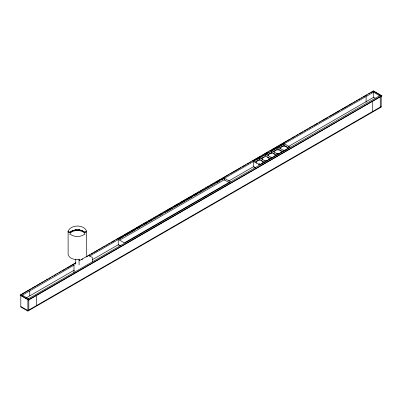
<?xml version="1.0" encoding="UTF-8"?>
<svg xmlns="http://www.w3.org/2000/svg" width="402" height="402" viewBox="0 0 402 402"><rect width="100%" height="100%" fill="white"/><g stroke="black" fill="none" stroke-linecap="round" stroke-linejoin="round"><path stroke-width="0.6" d="M86.38 255.617L86.691 254.602L86.691 231.21C83.933 224.316 70.863 224.316 68.109 231.21L68.109 254.602C69.491 259.285 75.676 259.963 79.782 259.436M68.903 232.11L68.903 231.25L68.903 232.306M75.742 264.25L75.742 259.059M79.058 264.878L79.058 259.059M85.892 232.11L85.892 231.25L85.892 232.306M84.44 234.391C80.395 237.245 74.4 237.245 70.355 234.391M79.114 260.828L373.418 90.912L381.9 95.812L28.577 300.068L20.1 295.174L75.857 262.712M21.582 294.319L28.582 290.279M29.125 289.963L30.753 289.023M31.838 288.395L35.642 286.199M36.733 285.571L40.537 283.375M41.622 282.747L43.25 281.807M44.341 281.179L45.426 280.551M46.511 279.928L48.139 278.983M49.23 278.355L50.858 277.415M51.943 276.787L53.034 276.159M54.119 275.536L55.747 274.591M56.838 273.963L57.923 273.335M59.009 272.712L60.642 271.767M61.727 271.139L65.531 268.943M66.616 268.32L75.31 263.3M81.289 259.848L82.918 258.908M86.179 257.024L89.983 254.828M91.068 254.2L92.701 253.26M93.787 252.632L97.591 250.436M98.676 249.808L100.309 248.868M101.394 248.24L102.48 247.612M103.57 246.984L105.198 246.044M106.284 245.416L107.374 244.788M108.46 244.16L110.088 243.22M111.173 242.592L114.977 240.396M116.067 239.768L122.585 236.004M123.675 235.376L129.65 231.924M130.735 231.296L134.539 229.1M135.63 228.477L142.147 224.708M143.238 224.085L147.042 221.884M148.127 221.261L149.755 220.316M150.845 219.688L151.931 219.065M153.016 218.437L154.649 217.492M155.735 216.869L156.82 216.241M157.906 215.613L159.539 214.673M160.624 214.045L162.252 213.1M163.343 212.472L164.428 211.849M165.513 211.221L172.036 207.457M173.121 206.829L179.101 203.377M180.186 202.749L191.598 196.161M192.684 195.533L196.488 193.337M197.573 192.709L199.206 191.769M200.291 191.141L201.377 190.513M202.467 189.885L204.095 188.945M205.181 188.317L206.271 187.689M207.357 187.061L208.985 186.121M210.075 185.493L211.703 184.553M212.789 183.925L213.879 183.297M214.964 182.669L221.487 178.905M222.572 178.277L228.547 174.83M229.637 174.202L241.049 167.614M242.135 166.986L245.939 164.79M247.024 164.162L248.652 163.222M249.742 162.594L250.828 161.966M251.913 161.338L253.546 160.398M254.632 159.77L258.436 157.574M259.521 156.946L261.154 156.006M262.24 155.378L263.325 154.75M264.41 154.122L268.214 151.926M269.848 150.986L270.933 150.358M272.018 149.73L278.541 145.966M279.626 145.338L290.495 139.062M291.581 138.434L295.385 136.238M296.475 135.61L298.103 134.67M299.188 134.042L302.992 131.846M304.083 131.218L305.711 130.278M306.796 129.65L307.882 129.022M308.972 128.394L310.6 127.454M311.686 126.826L312.776 126.198M313.861 125.575L317.665 123.379M319.294 122.434L320.384 121.806M321.469 121.178L327.992 117.414M329.077 116.786L339.946 110.515M341.032 109.887L347.554 106.123M348.64 105.495L352.443 103.299M353.529 102.671L355.162 101.731M356.247 101.103L357.333 100.475M358.418 99.847L360.051 98.907M361.137 98.279L362.222 97.651M363.313 97.023L367.096 94.837M368.709 93.907L369.785 93.284M370.865 92.661L371.94 92.043M380.955 96.626L372.478 91.46L372.478 91.731L373.418 91.189L377.388 93.475M118.243 239.331L224.236 178.131L230.361 181.669L124.364 242.863L118.243 239.331L118.243 244.768L120.283 245.949M253.411 161.292L284.028 143.609L290.154 147.147L259.531 164.825L253.411 161.292L253.411 166.73L255.451 167.91M74.315 264.963L22.221 295.309M89.53 256.174L123.766 236.411M124.851 235.783L135.72 229.512M136.806 228.884L140.61 226.688M141.695 226.06L143.328 225.12M144.413 224.492L148.217 222.296M149.303 221.668L153.107 219.472M154.197 218.844L155.825 217.904M156.911 217.276L157.996 216.648M159.086 216.02L162.89 213.824M164.518 212.884L165.604 212.256M166.694 211.628L173.212 207.864M174.302 207.236L185.166 200.96M186.257 200.332L192.774 196.568M193.864 195.94L197.668 193.744M198.754 193.116L202.558 190.92M203.643 190.297L205.271 189.352M206.362 188.724L207.447 188.096M208.532 187.473L210.166 186.528M211.251 185.9L212.879 184.96M213.97 184.332L215.055 183.704M216.14 183.081L219.944 180.885M221.577 179.94L222.663 179.312M223.748 178.684L254.722 160.805M255.808 160.177L259.612 157.981M260.702 157.353L262.33 156.413M263.416 155.785L264.506 155.157M265.591 154.529L269.395 152.333M271.023 151.393L272.109 150.765M273.199 150.137L373.654 92.138L373.654 97.852M119.801 240.059L224.236 179.764L228.864 182.433M254.908 162.056L259.531 159.388L264.159 162.056M261.034 158.519L265.657 155.85L270.285 158.519M267.154 154.986L271.782 152.313L276.405 154.986M273.28 151.448L277.908 148.78L282.531 151.448M279.405 147.916L284.028 145.243L288.656 147.916M26.527 297.721L74.315 270.129M92.249 259.777L118.474 244.632L120.253 245.657M228.637 181.031L253.647 166.594L254.908 167.322M288.415 146.519L373.654 97.304L375.187 98.188M379.779 95.676L28.346 298.847M20.1 294.902L28.577 299.797L381.9 95.812M381.191 106.555L27.874 310.54L20.809 306.46M20.809 295.581L20.809 307.007L27.874 311.088L381.191 107.098L381.191 96.279M271.385 153.278L271.782 153.262M271.45 153.584L271.782 153.569M259.888 163.785L258.833 163.745M377.659 93.636L381.9 96.083M372.478 91.731L373.654 92.41M277.908 147.147L284.028 150.685M271.782 150.685L277.908 154.217M265.657 154.217L271.782 157.755M259.531 157.755L265.657 161.292M88.696 255.421L92.435 257.582L92.46 261.737M380.252 96.822L380.252 107.098M373.418 90.912L373.418 91.189M372.714 101.173L372.714 111.449M366.116 96.761L366.116 102.203M284.028 143.886L284.028 145.695M277.908 147.418L277.908 149.232M271.782 150.956L271.782 152.77M265.657 154.489L265.657 156.303M259.531 158.026L259.531 159.84M224.236 178.403L224.236 180.217M118.711 244.496L118.711 244.768M73.998 265.099L73.998 272.596M68.109 231.21L68.109 232.15M36.351 295.369L36.351 305.646M29.758 290.958L29.758 295.792M29.522 299.525L21.045 294.359L21.045 294.631M28.813 299.721L28.813 309.997M28.577 299.797L28.577 300.068M27.874 299.661L27.874 311.088M69.802 234.482A7.623 4.402 0 0 1 77.4 230.462A7.623 4.402 0 0 1 84.993 234.482M69.561 232.753A8.648 4.995 0 0 1 77.4 229.874A8.648 4.995 0 0 1 85.234 232.753M69.672 232.763A8.527 4.925 0 0 1 77.4 229.919A8.527 4.925 0 0 1 85.129 232.763M75.073 229.828A8.995 5.191 0 0 1 76.094 229.708M78.702 229.708A8.995 5.191 0 0 1 79.727 229.828M285.636 146.609A3.332 1.925 0 0 1 287.199 148.891M285.259 150.082A3.332 1.925 0 0 1 282.802 150.082M280.862 148.891A3.332 1.925 0 0 1 281.46 147.067M281.747 146.891A3.332 1.925 0 0 1 282.425 146.609M282.802 146.504A3.332 1.925 0 0 1 285.259 146.504M277.908 149.906A3.332 1.925 0 0 1 281.179 152.192M279.134 153.619A3.332 1.925 0 0 1 276.682 153.619M274.631 152.192A3.332 1.925 0 0 1 275.948 150.273M276.3 150.142A3.332 1.925 0 0 1 277.491 149.921M274.063 153.966A3.332 1.925 0 0 1 275.053 155.725M272.611 157.232A3.332 1.925 0 0 1 270.556 157.157M268.506 155.725A3.332 1.925 0 0 1 270.953 153.504M272.611 153.504A3.332 1.925 0 0 1 273.742 153.81M267.938 157.499A3.332 1.925 0 0 1 268.827 159.499M266.883 160.689A3.332 1.925 0 0 1 264.828 160.765M262.486 159.499A3.332 1.925 0 0 1 263.375 157.499M263.697 157.343A3.332 1.925 0 0 1 264.431 157.112M266.883 157.112A3.332 1.925 0 0 1 267.616 157.343M261.139 160.75A3.332 1.925 0 0 1 262.702 163.031M260.36 164.302A3.332 1.925 0 0 1 258.702 164.302M256.365 163.031A3.332 1.925 0 0 1 258.305 160.649M258.702 160.574A3.332 1.925 0 0 1 260.36 160.574"/></g></svg>
